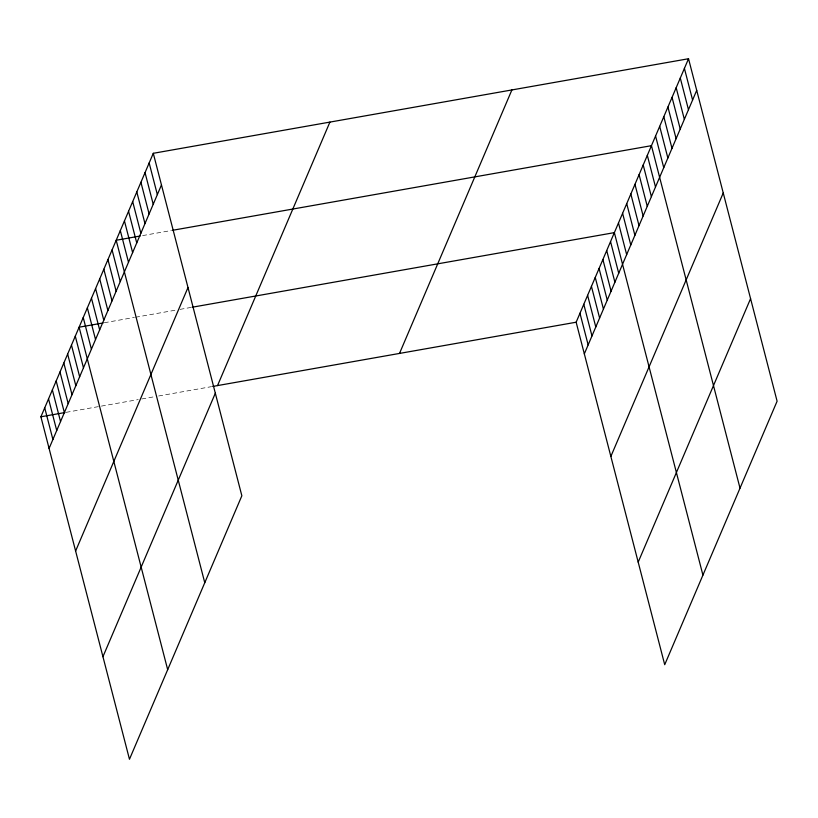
<?xml version="1.0" encoding="UTF-8"?>
<svg xmlns="http://www.w3.org/2000/svg" width="818" height="818" viewBox="0 0 818 818"><rect width="100%" height="100%" fill="white"/><g stroke="black" fill="none" stroke-linecap="round" stroke-linejoin="round"><path stroke-width="0.61" stroke-dasharray="4.09 3.07" d="M142.629 235.584L171.473 230.492M104.346 322.742L134.387 317.435M135.583 317.231L176.432 310.012M180.042 309.368L190.86 307.456M66.135 412.333L138.232 399.593M141.831 398.959L153.845 396.832M158.651 395.984L211.525 386.638"/><path stroke-width="1.23" d="M153.283 153.303L241.852 495.78L129.469 759.268L40.9 416.791L153.283 153.303L688.531 58.732L777.1 401.209L664.717 664.697L576.148 322.22L688.531 58.732M49.08 448.438L161.463 184.95M75.614 551.015L187.997 287.527M217.527 385.585L329.91 122.097M102.945 656.701L215.328 393.213M399.511 353.427L511.894 89.939M584.328 353.867L696.711 90.369M610.862 456.434L723.245 192.946M638.193 562.119L750.576 298.631M140.226 236.003L116.197 240.257L204.766 582.733M172.67 230.277L651.445 145.676L740.014 488.162M103.14 322.957L79.111 327.2L167.68 669.686M192.056 307.251L614.359 232.629L702.928 575.115M40.9 416.791L64.929 412.548M212.721 386.433L576.148 322.22M684.41 68.385L692.59 100.031M680.29 78.047L688.47 109.694M676.169 87.71L684.349 119.356M672.048 97.373L680.228 129.019M667.928 107.035L676.108 138.682M663.807 116.698L671.987 148.344M659.686 126.361L667.866 158.007M655.566 136.013L663.746 167.659M647.324 155.338L655.504 186.985M643.204 165.001L651.384 196.647M639.083 174.663L647.263 206.31M634.962 184.326L643.142 215.972M630.842 193.989L639.022 225.635M626.721 203.651L634.901 235.287M622.6 213.304L630.78 244.95M618.48 222.966L626.66 254.613M610.535 241.586L618.715 273.232M606.711 250.543L614.901 282.19M602.897 259.51L611.077 291.157M599.073 268.468L607.253 300.114M595.248 277.425L603.439 309.071M591.434 286.382L599.614 318.028M587.61 295.339L595.79 326.985M583.786 304.296L591.976 335.942M579.962 313.253L588.152 344.899M149.162 162.966L157.342 194.612M145.042 172.629L153.222 204.275M140.921 182.281L149.101 213.927M136.8 191.944L144.98 223.59M132.68 201.606L140.86 233.253M128.559 211.269L136.739 242.915M124.438 220.932L132.618 252.578M120.318 230.594L128.498 262.241M112.076 249.919L120.256 281.556M107.956 259.572L116.136 291.218M103.835 269.234L112.015 300.881M99.714 278.897L107.894 310.543M95.594 288.56L103.774 320.206M91.473 298.222L99.653 329.869M87.352 307.885L95.532 339.531M83.231 317.548L91.412 349.194M75.287 336.167L83.477 367.814M71.473 345.124L79.653 376.771M67.649 354.082L75.829 385.728M63.824 363.039L72.015 394.685M60 371.996L68.191 403.642M56.186 380.953L64.366 412.599M52.362 389.91L60.542 421.556M48.538 398.877L56.728 430.524M44.724 407.834L52.904 439.481"/></g></svg>
